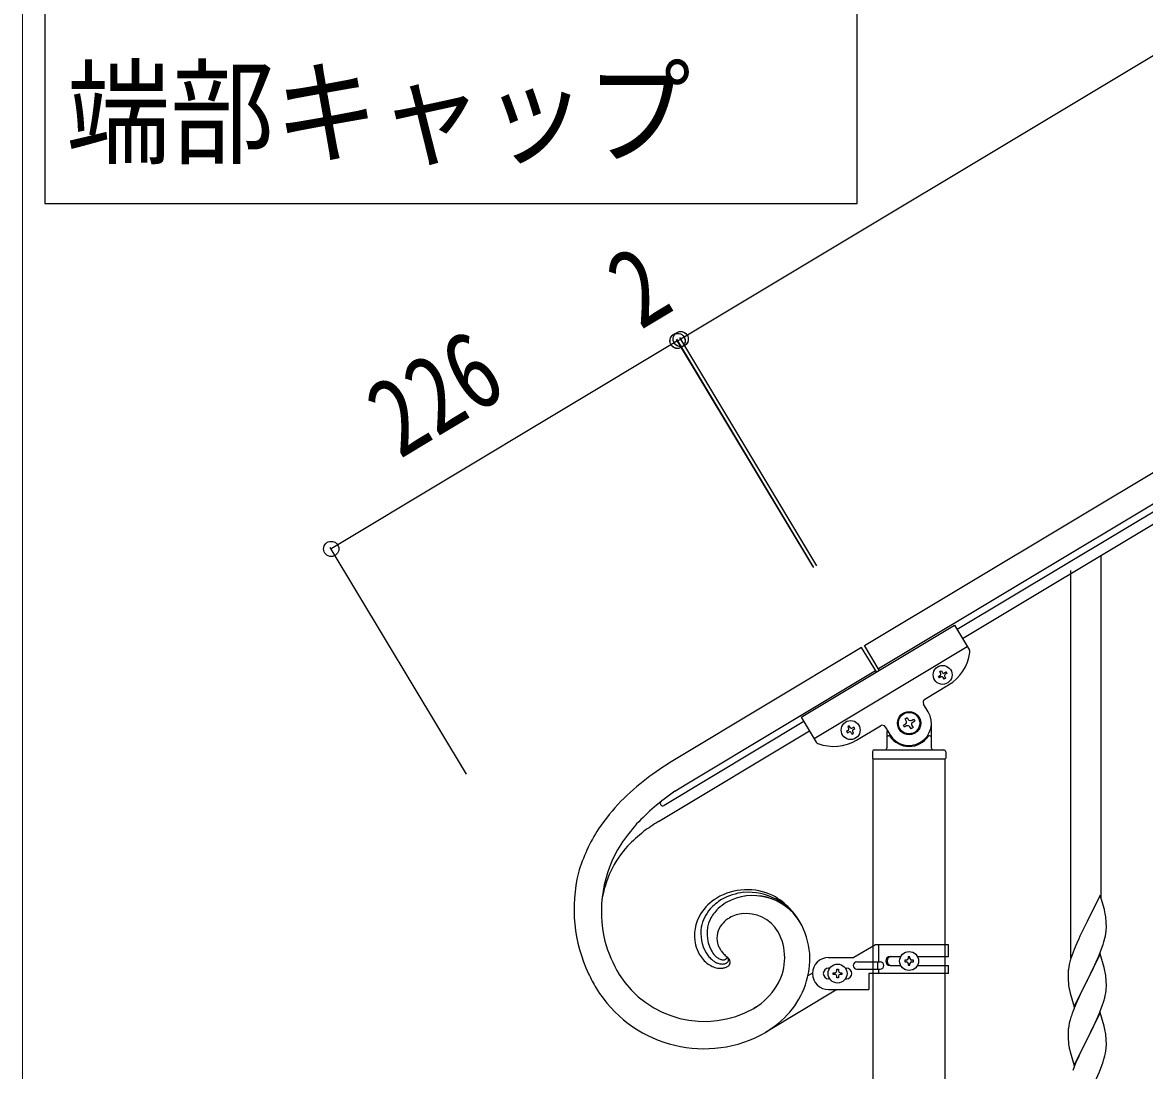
# Model space of a CAD drawing. Units: millimetres, scale not verified. Extents: x -4015 to 4015, y -2862 to 2860.
# Drawn here: x -3965 to -3337, y -1234 to -648 of the extents above; entities that cross this region are included whole.
import ezdxf
from ezdxf.enums import TextEntityAlignment as Align

# ---------------------------------------------------------------- set-up
doc = ezdxf.new("R2010")
doc.units = ezdxf.units.MM
doc.header["$LTSCALE"] = 10
doc.layers.add('0-3_YKK_A1', color=4, linetype='Continuous')
doc.layers.add('0-4_YKK_D', color=6, linetype='Continuous')
doc.layers.add('0-5_YKK_ZWAK', color=92, linetype='Continuous', lineweight=18)
doc.styles.add('ＭＳ ゴシック', font='')
doc.styles.get('ＭＳ ゴシック').set_extended_font_data('MS Gothic')

msp = doc.modelspace()

# ---------------------------------------------------------------- linework, layer by layer
at = {"layer": '0-3_YKK_A1'}
for p, q in [((-3494.07, -996.45), (-2547.71, -428.71)), ((-3486.36, -1009.31), (-2539.99, -441.58)), ((-2628, -499.04), (-3442.28, -987.54)), ((-2624.91, -504.18), (-3439.19, -992.68)), ((-3361.67, -1138.12), (-3361.67, -945.95)), ((-3378.67, -1171.03), (-3378.67, -954.45)), ((-3529.54, -1036.47), (-3443.79, -985.02)), ((-3443.79, -985.02), (-3435.39, -999.02)), ((-3495.72, -997.52), (-3601.32, -1060.97)), ((-3522.34, -1048.47), (-3436.59, -997.03)), ((-3487.48, -1011.23), (-3495.72, -997.52)), ((-3485.81, -1010.23), (-3494.07, -996.45)), ((-3451.38, -1014.04), (-3452.2, -1014.54)), ((-3449.41, -1011.74), (-3448.58, -1011.24)), ((-3460.34, -1026.44), (-3447.05, -1018.46)), ((-3458.45, -1033.47), (-3461.03, -1029.18)), ((-3527.96, -1039.05), (-3606.11, -1086.01)), ((-3529.54, -1036.47), (-3521.15, -1050.46)), ((-3498.5, -1049.33), (-3485.21, -1041.36)), ((-3482.47, -1042.04), (-3479.89, -1046.33)), ((-3470.53, -1041.48), (-3471.66, -1042.16)), ((-3467.82, -1038.32), (-3466.68, -1037.64)), ((-3456.67, -1053.9), (-3456.67, -1039.9)), ((-3609.41, -1094.92), (-3524.91, -1044.15)), ((-3503.33, -1044.09), (-3504.15, -1044.58)), ((-3500.36, -1043.43), (-3499.54, -1042.93)), ((-3481.67, -1044.45), (-3481.67, -1053.9)), ((-3480.67, -1046.9), (-3480.4, -1046.9)), ((-3457.67, -1046.9), (-3457.95, -1046.9)), ((-3489.67, -1055.9), (-3489.67, -1059.4)), ((-3489.42, -1059.9), (-3489.42, -1832.77)), ((-3489.42, -1059.9), (-3448.92, -1059.9)), ((-3489.17, -1059.9), (-3449.17, -1059.9)), ((-3488.67, -1054.9), (-3449.67, -1054.9)), ((-3448.92, -1833.56), (-3448.92, -1059.9)), ((-3448.67, -1055.9), (-3448.67, -1059.4)), ((-3600.19, -1078.03), (-3593.59, -1073.83)), ((-3608, -1083.72), (-3607.98, -1083.69)), ((-3607.9, -1083.62), (-3607.8, -1083.53)), ((-3579.91, -1166.96), (-3579.38, -1167.87)), ((-3579.91, -1166.96), (-3579.38, -1167.87)), ((-3488.03, -1164), (-3500.16, -1171)), ((-3447.16, -1164), (-3488.03, -1164)), ((-3486.13, -1173.5), (-3486.13, -1164)), ((-3447.16, -1170.5), (-3447.16, -1164)), ((-3570.8, -1170.92), (-3571.02, -1170.74)), ((-3514.16, -1171), (-3500.16, -1171)), ((-3498.36, -1173.5), (-3485.28, -1173.5)), ((-3486.68, -1177.5), (-3486.68, -1173.5)), ((-3479.75, -1170.5), (-3473.83, -1170.5)), ((-3470.6, -1172.52), (-3471.56, -1172.52)), ((-3467.72, -1173.48), (-3466.76, -1173.48)), ((-3464.48, -1170.5), (-3447.16, -1170.5)), ((-3525.59, -1181.13), (-3522.95, -1179.54)), ((-3513.52, -1177), (-3514.16, -1177)), ((-3507.72, -1179.52), (-3506.76, -1179.52)), ((-3504.79, -1177), (-3504.16, -1177)), ((-3498.36, -1177.5), (-3485.28, -1177.5)), ((-3491.66, -1180), (-3491.66, -1189)), ((-3447.16, -1180), (-3491.66, -1180)), ((-3486.13, -1180), (-3486.13, -1177.5)), ((-3479.75, -1175.5), (-3473.83, -1175.5)), ((-3464.48, -1175.5), (-3447.16, -1175.5)), ((-3447.16, -1180), (-3447.16, -1175.5)), ((-3513.52, -1183), (-3514.16, -1183)), ((-3510.6, -1180.48), (-3511.56, -1180.48)), ((-3504.79, -1183), (-3504.16, -1183)), ((-3510.19, -1189.37), (-3549.43, -1212.95)), ((-3514.16, -1189), (-3491.66, -1189)), ((-3554.48, -1198.56), (-3556.02, -1199.54)), ((-3552.26, -1214.56), (-3549.43, -1212.95)), ((-3552.26, -1214.56), (-3549.43, -1212.95))]:
    msp.add_line(p, q, dxfattribs=at)
msp.add_lwpolyline([(-3952.72, -546.53), (-3952.72, -749.08), (-3498.16, -749.08), (-3498.16, -546.53)], close=True, dxfattribs=at)
for points in [[(-3600.19, -1078.03), (-3593.59, -1073.83), (-3488, -1010.38)], [(-3451.55, -1011.9), (-3452.04, -1011.08), (-3451.22, -1010.59), (-3450.72, -1011.41)], [(-3452.2, -1014.54), (-3452.7, -1013.71), (-3451.87, -1013.22)], [(-3449.24, -1013.88), (-3448.75, -1014.7), (-3449.57, -1015.2), (-3450.06, -1014.37)], [(-3448.58, -1011.24), (-3448.09, -1012.07), (-3448.91, -1012.56)], [(-3502.17, -1042.27), (-3502.67, -1041.45), (-3503.49, -1041.95), (-3503, -1042.77)], [(-3499.54, -1042.93), (-3500.03, -1042.11), (-3500.86, -1042.6)], [(-3471.66, -1042.16), (-3472.34, -1041.03), (-3471.21, -1040.35)], [(-3470.76, -1038.54), (-3471.44, -1037.41), (-3470.31, -1036.73), (-3469.63, -1037.86)], [(-3467.59, -1041.26), (-3466.91, -1042.39), (-3468.04, -1043.07), (-3468.72, -1041.94)], [(-3466.68, -1037.64), (-3466, -1038.77), (-3467.14, -1039.45)], [(-3504.15, -1044.58), (-3503.66, -1045.4), (-3502.83, -1044.91)], [(-3501.52, -1045.24), (-3501.02, -1046.06), (-3500.2, -1045.57), (-3500.69, -1044.74)], [(-3362.27, -1136.08), (-3369.5, -1150.93), (-3369.84, -1151.6), (-3372.45, -1156.8), (-3373.55, -1159.1), (-3374.22, -1160.53), (-3375.33, -1162.99), (-3376.8, -1166.52), (-3377.39, -1168.04), (-3378.11, -1170.06), (-3378.75, -1172.05), (-3379.17, -1173.51), (-3379.53, -1174.93), (-3379.82, -1176.32), (-3380.04, -1177.65)], [(-3359.54, -1145.62), (-3359.88, -1144.2), (-3362.27, -1136.08)], [(-3379.87, -1186.71), (-3379.73, -1187.7), (-3379.55, -1188.65), (-3379.45, -1189.12), (-3379.24, -1190.06), (-3378.99, -1191.02), (-3376.72, -1198.66), (-3369.5, -1183.81), (-3369.33, -1183.47), (-3367.61, -1180.09), (-3365.22, -1175.16), (-3363.67, -1171.74), (-3363.23, -1170.74), (-3362.19, -1168.21), (-3361.23, -1165.68), (-3360.55, -1163.68), (-3360.09, -1162.2), (-3359.57, -1160.27), (-3359.26, -1158.88), (-3359.02, -1157.52), (-3358.86, -1156.23), (-3358.8, -1155.4), (-3358.78, -1154.6), (-3358.78, -1153.45), (-3358.83, -1151.73), (-3358.89, -1150.48), (-3359, -1149.07)], [(-3571.78, -1171.94), (-3571.75, -1171.92), (-3571.71, -1171.89)], [(-3571.78, -1171.94), (-3571.75, -1171.92), (-3571.71, -1171.89)], [(-3571.49, -1171.72), (-3571.46, -1171.69), (-3571.38, -1171.61)], [(-3571.49, -1171.72), (-3571.46, -1171.69), (-3571.38, -1171.61)], [(-3471.56, -1172.52), (-3471.56, -1173.48), (-3470.6, -1173.48)], [(-3468.68, -1171.56), (-3468.68, -1170.6), (-3469.64, -1170.6), (-3469.64, -1171.56)], [(-3466.76, -1173.48), (-3466.76, -1172.52), (-3467.72, -1172.52)], [(-3362.27, -1168.95), (-3369.5, -1183.81), (-3369.84, -1184.48), (-3372.66, -1190.12), (-3374.22, -1193.4), (-3375.33, -1195.87), (-3376.8, -1199.39), (-3377.57, -1201.42)], [(-3359.54, -1178.49), (-3359.76, -1177.55), (-3360.01, -1176.59), (-3362.27, -1168.95)], [(-3511.56, -1180.48), (-3511.56, -1179.52), (-3510.6, -1179.52)], [(-3509.64, -1178.56), (-3509.64, -1177.6), (-3508.68, -1177.6), (-3508.68, -1178.56)], [(-3506.76, -1179.52), (-3506.76, -1180.48), (-3507.72, -1180.48)], [(-3469.64, -1174.44), (-3469.64, -1175.4), (-3468.68, -1175.4), (-3468.68, -1174.44)], [(-3380.17, -1178.93), (-3380.21, -1179.74), (-3380.22, -1180.14), (-3380.2, -1182), (-3380.17, -1183.01), (-3380.12, -1183.95), (-3380.04, -1185.12)], [(-3508.68, -1181.44), (-3508.68, -1182.4), (-3509.64, -1182.4), (-3509.64, -1181.44)], [(-3358.8, -1188.27), (-3358.78, -1187.47), (-3358.78, -1186.33), (-3358.83, -1184.6), (-3358.89, -1183.35), (-3359, -1181.94)], [(-3359.69, -1193.62), (-3359.36, -1192.21), (-3359.09, -1190.84), (-3358.9, -1189.53)], [(-3379.24, -1222.93), (-3378.99, -1223.89), (-3376.72, -1231.53), (-3369.5, -1216.68), (-3369.33, -1216.35), (-3367.61, -1212.96), (-3366.11, -1209.9), (-3364.99, -1207.56), (-3363.88, -1205.11), (-3362.81, -1202.6), (-3361.61, -1199.56), (-3360.88, -1197.55), (-3360.39, -1196.05)], [(-3378.6, -1204.43), (-3379.04, -1205.9), (-3379.53, -1207.81), (-3379.82, -1209.19), (-3380.04, -1210.52)], [(-3362.27, -1201.81), (-3369.5, -1216.68), (-3369.66, -1217.01), (-3372.45, -1222.54), (-3373.77, -1225.31), (-3374.22, -1226.27), (-3375.97, -1230.24), (-3377, -1232.77), (-3377.57, -1234.29)], [(-3359.54, -1211.35), (-3359.76, -1210.42), (-3360.01, -1209.46), (-3362.27, -1201.81)], [(-3380.17, -1211.8), (-3380.21, -1212.61), (-3380.22, -1213.01), (-3380.2, -1214.87), (-3380.17, -1215.88), (-3380.12, -1216.82), (-3380.02, -1218.26), (-3379.87, -1219.58), (-3379.73, -1220.57)], [(-3379.24, -1255.8), (-3378.92, -1257), (-3376.72, -1264.4), (-3369.5, -1249.54), (-3369.33, -1249.21), (-3367.61, -1245.83), (-3366.11, -1242.77), (-3364.99, -1240.42), (-3363.45, -1236.98), (-3362.6, -1234.97), (-3361.23, -1231.42), (-3360.55, -1229.42), (-3360.09, -1227.94), (-3359.57, -1226.01), (-3359.26, -1224.62), (-3359.02, -1223.26), (-3358.86, -1221.97), (-3358.8, -1221.14), (-3358.78, -1220.34), (-3358.78, -1219.19), (-3358.83, -1217.47), (-3358.89, -1216.22), (-3359, -1214.81)]]:
    msp.add_lwpolyline(points, dxfattribs=at)
for centre, radius in [((-3450.39, -1012.89), 5.3), ((-3469.17, -1039.9), 6.5), ((-3469.17, -1039.9), 6), ((-3501.84, -1043.76), 5.3), ((-3469.16, -1173), 5.3), ((-3509.16, -1180), 5.3)]:
    msp.add_circle(centre, radius, dxfattribs=at)
for centre, radius, start, end in [((-3459.91, -997.03), 25, 300.96, 352.46005), ((-3437.11, -1000.04), 2, 352.46005, 30.96), ((-3452.37, -1012.4), 0.96, 300.96, 30.96), ((-3450.89, -1014.87), 0.96, 30.96, 120.96), ((-3449.9, -1010.91), 0.96, 210.96, 300.96), ((-3448.42, -1013.38), 0.96, 120.96, 210.96), ((-3459.31, -1028.15), 2, 120.96, 210.96), ((-3469.17, -1039.9), 12.5, 210.96, 30.96), ((-3501.35, -1041.78), 0.96, 210.96, 300.96), ((-3484.18, -1043.07), 2, 30.96, 120.96), ((-3471.89, -1039.22), 1.32, 300.96, 30.96), ((-3469.85, -1042.62), 1.32, 30.96, 120.96), ((-3468.49, -1037.18), 1.32, 210.96, 300.96), ((-3466.46, -1040.58), 1.32, 120.96, 210.96), ((-3503.82, -1043.26), 0.96, 300.96, 30.96), ((-3502.34, -1045.73), 0.96, 30.96, 120.96), ((-3499.87, -1044.25), 0.96, 120.96, 210.96), ((-3480.67, -1047.9), 1, 90, 180), ((-3480.4, -1047.4), 0.5, 33.74899, 90), ((-3469.17, -1039.9), 13, 213.74899, 326.25101), ((-3457.95, -1047.4), 0.5, 90, 146.25101), ((-3457.67, -1047.9), 1, 0, 90), ((-3519.43, -1049.43), 2, 210.96, 249.45995), ((-3511.36, -1027.89), 25, 249.45995, 300.96), ((-3482.67, -1053.9), 1, 270, 0), ((-3455.67, -1053.9), 1, 180, 270), ((-3483.71, -1250.5), 223.06, 121.81931, 126.40237), ((-3483.71, -1250.5), 223.06, 121.81935, 126.4024), ((-3488.67, -1055.9), 1, 90, 180), ((-3489.17, -1059.4), 0.5, 180, 270), ((-3449.67, -1055.9), 1, 0, 90), ((-3449.17, -1059.4), 0.5, 270, 0), ((-3518.18, -1196.18), 158.94, 128.02465, 134.89808), ((-3518.18, -1196.18), 158.94, 128.02465, 134.89808), ((-3495.35, -1228.54), 183.43, 124.8606, 129.44365), ((-3495.35, -1228.54), 183.43, 124.8606, 129.44365), ((-3540.35, -1169.34), 124.33, 136.39222, 145.55466), ((-3540.35, -1169.34), 124.33, 136.39203, 145.55447), ((-3606.86, -1084.72), 1.52, 150.14474, 210.58304), ((-3606.38, -1085.07), 2.12, 143.88077, 148.46382), ((-3606.89, -1084.72), 1.5, 210.99996, 301.00004), ((-3605.4, -1085.94), 3.42, 139.47981, 141.77156), ((-3606.13, -1085.51), 2.6, 133.22105, 135.51281), ((-3499.4, -1212.96), 168.96, 131.73736, 136.32041), ((-3499.4, -1212.96), 168.96, 131.73736, 136.32041), ((-3530.3, -1175.97), 121.18, 138.88224, 145.75567), ((-3530.3, -1175.97), 121.18, 138.88195, 145.75538), ((-3542.63, -1202.02), 126.22, 121.94586, 126.52892), ((-3561.33, -1151.54), 97, 147.21468, 163.23137), ((-3561.33, -1151.54), 97, 147.21468, 163.23137), ((-3554.77, -1178.73), 100.36, 128.87452, 135.74796), ((-3570.14, -1145.57), 71.2, 147.93262, 193.17235), ((-3570.14, -1145.57), 71.2, 147.93262, 193.17235), ((-3583.34, -1147.84), 58.38, 137.90169, 171.17014), ((-3570.54, -1143.81), 86.08, 166.38917, 204.98135), ((-3570.54, -1143.81), 86.08, 166.38917, 204.98135), ((-3559.75, -1166.57), 33.47, 64.47697, 120.62195), ((-3557.74, -1167.53), 33.2, 96.71872, 119.56109), ((-3556.55, -1167.35), 30.95, 31.69478, 118.90042), ((-3556.53, -1167.17), 30.8, 31.88331, 119.08894), ((-3559.51, -1168.66), 34.16, 30.96175, 93.53073), ((-3563.62, -1170.13), 38.4, 43.25622, 61.5519), ((-3561.84, -1162.18), 28.63, 121.50226, 146.61146), ((-3558.83, -1163.55), 29.21, 121.54254, 137.55923), ((-3552.6, -1170.04), 35.28, 122.40672, 131.56916), ((-3552.6, -1170.04), 35.28, 122.40693, 131.56937), ((-3565.1, -1158.95), 24.15, 148.73673, 191.7686), ((-3563.47, -1158.62), 22.46, 138.85947, 168.48712), ((-3559.35, -1160.72), 23.86, 134.29597, 152.59166), ((-3559.35, -1160.72), 23.86, 134.2954, 152.59108), ((-3552.37, -1175.52), 31.8, 122.72218, 127.30523), ((-3552.36, -1175.52), 31.8, 122.72186, 127.30491), ((-3560.03, -1166.16), 19.83, 95.86079, 118.70316), ((-3560.61, -1167.63), 21.24, 31.73874, 96.42738), ((-3577.25, -1180.27), 55.31, 32.07775, 41.24019), ((-3401.01, -1154.32), 42.37, 9.56725, 11.859), ((-3403.86, -1153.93), 45.12, 6.17603, 8.46779), ((-3563.75, -1157.34), 21.96, 171.59503, 210.18721), ((-3562.49, -1157.71), 19.72, 156.16042, 207.97147), ((-3562.49, -1157.71), 19.72, 156.15925, 207.97031), ((-3564.55, -1160.25), 12.16, 146.10523, 200.08816), ((-3564.55, -1160.25), 12.16, 146.10687, 200.0898), ((-3559.68, -1164.33), 18.49, 130.28605, 144.02058), ((-3559.68, -1164.33), 18.49, 130.28533, 144.01985), ((-3567.84, -1172.61), 43.29, 4.98152, 30.09071), ((-3567.84, -1172.61), 43.29, 4.98152, 30.09071), ((-3568.89, -1171.14), 30.15, 330.84699, 29.14386), ((-3557.87, -1137.52), 85.14, 196.56915, 210.30367), ((-3557.87, -1137.52), 85.14, 196.56915, 210.30367), ((-3565.41, -1157.37), 24.22, 195.58437, 209.31889), ((-3558.62, -1156.57), 19.04, 204.35025, 213.51269), ((-3558.62, -1156.57), 19.04, 204.34648, 213.50892), ((-3550.56, -1148.9), 30.07, 217.22274, 221.8058), ((-3550.56, -1148.9), 30.07, 217.22274, 221.8058), ((-3567.32, -1157.51), 22.51, 211.3841, 220.54654), ((-3570.09, -1159.2), 19.3, 222.08275, 233.53237), ((-3563.43, -1156.27), 22.79, 212.1138, 218.98723), ((-3568.53, -1159.57), 16.77, 221.19588, 230.35832), ((-3568.96, -1161.43), 12.25, 211.72659, 227.74328), ((-3568.96, -1161.43), 12.25, 211.7299, 227.7466), ((-3570.29, -1160.75), 14.74, 232.69227, 241.85471), ((-3571.32, -1161.07), 14, 244.93834, 251.81177), ((-3570.06, -1161.99), 11.11, 229.98972, 239.15216), ((-3570.06, -1161.99), 11.11, 229.98972, 239.15216), ((-3569.84, -1160.46), 12.55, 241.85684, 246.43989), ((-3569.84, -1160.46), 12.55, 241.8664, 246.44945), ((-3571.47, -1162.88), 9.69, 249.56325, 254.1463), ((-3571.47, -1162.89), 9.69, 249.55206, 254.13511), ((-3572.45, -1165.09), 7.31, 256.84369, 261.42675), ((-3572.45, -1165.09), 7.31, 256.84369, 261.42675), ((-3572.69, -1164.26), 8.1, 263.94638, 266.23813), ((-3572.69, -1164.26), 8.1, 263.94638, 266.23813), ((-3573.13, -1164.76), 7.58, 269.31189, 271.60364), ((-3573.13, -1164.76), 7.58, 269.33109, 271.62285), ((-3549.55, -1145.43), 33.19, 225.10995, 229.69301), ((-3549.55, -1145.43), 33.19, 225.10581, 229.68886), ((-3573.57, -1165.28), 7.08, 275.24281, 277.53457), ((-3573.56, -1165.29), 7.08, 275.22596, 277.51771), ((-3573.25, -1169.05), 3.31, 280.67036, 285.25341), ((-3573.25, -1169.05), 3.31, 280.68375, 285.2668), ((-3573.24, -1169.65), 2.73, 288.43434, 295.30777), ((-3573.24, -1169.65), 2.73, 288.43434, 295.30777), ((-3573, -1170.41), 1.96, 298.38908, 300.68083), ((-3573, -1170.41), 1.95, 298.38532, 300.67708), ((-3575.56, -1166.4), 6.71, 301.98944, 304.2812), ((-3575.56, -1166.4), 6.71, 301.98944, 304.2812), ((-3574.74, -1167.9), 7.07, 294.24605, 298.8291), ((-3576.01, -1166.31), 7.04, 307.60464, 309.89639), ((-3576.01, -1166.31), 7.04, 307.61012, 309.90188), ((-3575.07, -1168.01), 5.15, 315.61627, 317.90803), ((-3573.48, -1169.5), 2.98, 314.78596, 319.36902), ((-3575.84, -1166.96), 8.44, 302.23018, 304.52193), ((-3573.29, -1169.76), 2.67, 320.17051, 324.75356), ((-3572.97, -1170.01), 2.26, 320.79224, 325.37529), ((-3572.54, -1170.36), 1.71, 326.72636, 333.59979), ((-3572.54, -1170.36), 1.71, 326.72636, 333.59979), ((-3575.84, -1167.79), 7.77, 307.98944, 310.28119), ((-3575.64, -1175.88), 6.92, 45.79952, 48.09127), ((-3571.21, -1170.91), 0.253, 343.4607, 41.75757), ((-3571.21, -1170.91), 0.262, 340.6717, 41.11001), ((-3571.86, -1170.76), 0.923, 337.02007, 346.18251), ((-3572, -1170.7), 1.07, 337.31165, 344.18508), ((-3573.59, -1173.55), 3.82, 36.58928, 43.46271), ((-3573.88, -1170.5), 4.44, 313.71468, 318.29773), ((-3579.77, -1180.79), 13.34, 45.4426, 47.73436), ((-3572.67, -1171.76), 2.71, 321.14622, 328.01965), ((-3573.06, -1173), 3.07, 27.34531, 34.21874), ((-3576.04, -1176.57), 7.72, 38.63472, 43.21777), ((-3571.93, -1172.35), 1.77, 331.45187, 25.4348), ((-3575.7, -1175.93), 7.06, 31.69247, 36.27552), ((-3574.2, -1174.7), 5.15, 21.88965, 28.76308), ((-3571.92, -1173.67), 2.65, 327.94551, 19.75657), ((-3571.79, -1171.07), 47.13, 319.67453, 2.7064), ((-3571.79, -1171.07), 47.13, 319.67453, 2.7064), ((-3514.16, -1180), 9, 90, 270), ((-3498.36, -1175.5), 2, 90, 270), ((-3485.28, -1175.5), 2, 270, 90), ((-3479.75, -1173), 2.5, 90, 270), ((-3479, -1173), 2.5, 90, 270), ((-3470.6, -1171.56), 0.96, 270, 0), ((-3470.6, -1174.44), 0.96, 0, 90), ((-3467.72, -1171.56), 0.96, 180, 270), ((-3467.72, -1174.44), 0.96, 90, 180), ((-3445.42, -1075.73), 228.42, 207.20657, 209.49832), ((-3445.42, -1075.73), 228.42, 207.20657, 209.49832), ((-3572.1, -1160.66), 16.95, 236.04138, 247.491), ((-3574.23, -1164.55), 12.56, 249.69947, 263.43399), ((-3573.11, -1165.17), 9.55, 254.36756, 261.24099), ((-3574.75, -1165.94), 11.12, 265.25225, 276.70187), ((-3573.53, -1165.89), 8.78, 263.22737, 270.1008), ((-3573.77, -1167.91), 6.77, 272.18489, 279.05832), ((-3575.17, -1166.98), 10.15, 279.75411, 291.20373), ((-3573.81, -1169.06), 5.65, 281.25501, 290.41745), ((-3575.96, -1166.79), 10.63, 294.79667, 299.37972), ((-3573.13, -1172.23), 4.51, 302.03858, 313.4882), ((-3573.4, -1172.37), 4.6, 317.03556, 323.909), ((-3514.16, -1180), 3, 90, 270), ((-3510.6, -1178.56), 0.96, 270, 0), ((-3507.72, -1178.56), 0.96, 180, 270), ((-3504.16, -1180), 3, 270, 90), ((-3348.23, -1181.54), 32.04, 173.03232, 175.32407), ((-3401.01, -1187.19), 42.37, 9.56725, 11.859), ((-3403.86, -1186.8), 45.12, 6.17603, 8.46779), ((-3583.69, -1150.45), 56.35, 212.20274, 299.40838), ((-3583.69, -1150.45), 56.35, 212.20295, 299.40859), ((-3576.97, -1165.65), 39.87, 305.63124, 330.74043), ((-3510.6, -1181.44), 0.96, 0, 90), ((-3507.72, -1181.44), 0.96, 90, 180), ((-3340.21, -1181.66), 39.98, 184.9569, 187.24866), ((-3583.92, -1151.4), 70.65, 211.39444, 296.61757), ((-3583.92, -1151.4), 70.65, 211.39444, 296.61757), ((-3390.22, -1186.28), 31.49, 354.07159, 356.36334), ((-3591.79, -1141.74), 67.97, 301.75134, 304.04309), ((-3420.79, -1177.34), 63.23, 342.78424, 345.07599), ((-3583.08, -1159.03), 63.56, 301.96351, 317.9802), ((-3583.08, -1159.03), 63.56, 301.96351, 317.9802), ((-3302.97, -1228.67), 79.42, 159.93435, 162.22611), ((-3348.23, -1214.41), 32.04, 173.03232, 175.32407), ((-3401.13, -1220.06), 42.49, 9.53591, 11.82766), ((-3403.73, -1219.66), 45, 6.19632, 8.48807), ((-3320.36, -1209.5), 60.39, 190.55951, 192.85127)]:
    msp.add_arc(centre, radius, start, end, dxfattribs=at)
at = {"layer": '0-4_YKK_D'}
for p, q in [((-2580.63, -215.29), (-3596.94, -824.98)), ((-3598.77, -826.03), (-3792.49, -942.42)), ((-3523.05, -952.03), (-3599.28, -825.17)), ((-3522.54, -952.89), (-3599.19, -825.11)), ((-3598.67, -825.97), (-3596.96, -824.94)), ((-3520.82, -951.86), (-3597.47, -824.08)), ((-3521.34, -951), (-3597.45, -824.13)), ((-3716.77, -1068.43), (-3793, -941.57))]:
    msp.add_line(p, q, dxfattribs=at)
for centre in [(-3598.77, -826.03), (-3598.67, -825.97), (-3596.96, -824.94), (-3596.94, -824.98), (-3792.49, -942.42)]:
    msp.add_circle(centre, 4.25, dxfattribs=at)
at = {"layer": '0-5_YKK_ZWAK', "color": 7}
msp.add_line((-3965.28, -2489.9), (-3965.28, 2810.1), dxfattribs=at)

# ---------------------------------------------------------------- texts
at = {"layer": '0-3_YKK_A1', "style": 'ＭＳ ゴシック', "width": 0.9}
msp.add_text('端部キャップ', height=47.42, dxfattribs=at).set_placement((-3940.69, -736.14), align=Align.BOTTOM_LEFT)
at = {"layer": '0-4_YKK_D', "style": 'ＭＳ ゴシック', "width": 0.8}
for s, rotation, p in [('2', 30.959, (-3612.82, -831.54)), ('226', 31, (-3747.41, -903.67))]:
    msp.add_text(s, height=43.99, rotation=rotation, dxfattribs=at).set_placement(p, align=Align.BOTTOM_LEFT)

doc.saveas('drawing.dxf')
